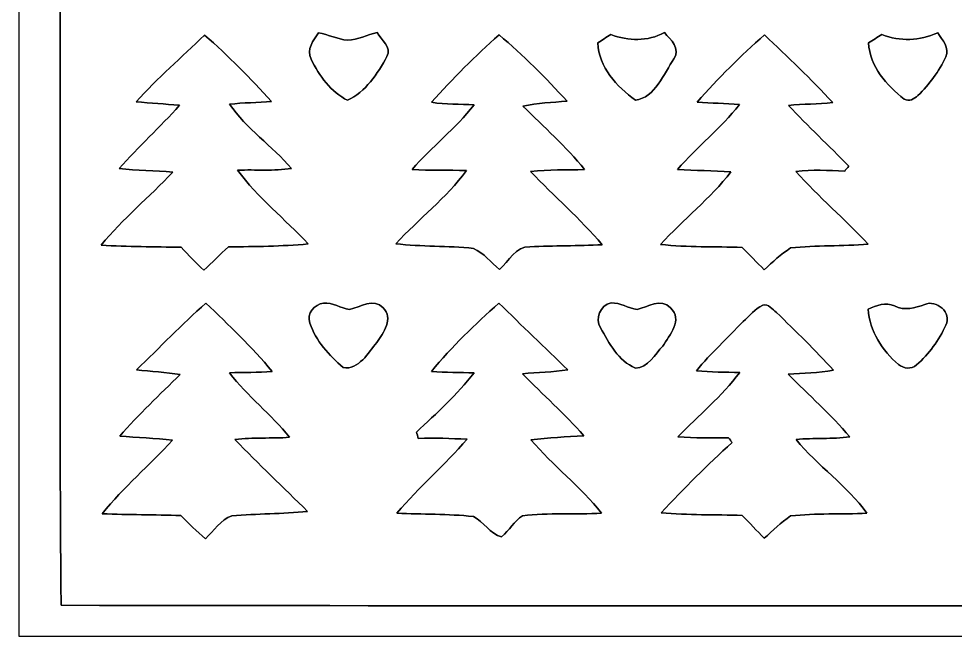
# Model space of a CAD drawing. Header units: centimetres. Extents: x -16.8 to 16.8, y -16.7 to 16.7.
# Drawn here: x -16.77 to -4.82, y -16.67 to -8.79 of the extents above; entities that cross this region are included whole.
import ezdxf

# ---------------------------------------------------------------- set-up
doc = ezdxf.new("R2010")
doc.units = ezdxf.units.CM
doc.header["$MEASUREMENT"] = 0
doc.layers.add('Layer 1', color=7, linetype='Continuous')

msp = doc.modelspace()

# ---------------------------------------------------------------- linework, layer by layer
at = {"layer": 'Layer 1', "color": 7}
for points, knots in [([(-16.77458, 16.66875), (-16.77458, 16.66875), (16.77458, 16.66875), (16.77458, 16.66875), (16.77458, 16.66875), (16.77458, 16.66875), (16.77458, -16.66875), (16.77458, -16.66875), (16.77458, -16.66875), (16.77458, -16.66875), (-16.77458, -16.66875), (-16.77458, -16.66875), (-16.77458, -16.66875), (-16.77458, -16.66875), (-16.77458, 16.66875), (-16.77458, 16.66875), (-16.77458, 16.66875), (-16.77458, 16.66875), (-16.77458, 16.66875), (-16.77458, 16.66875)], [0, 0, 0, 0, 0.16666667, 0.16666667, 0.16666667, 0.16666667, 0.33333333, 0.33333333, 0.33333333, 0.33333333, 0.5, 0.5, 0.5, 0.5, 0.66666667, 0.66666667, 0.66666667, 0.66666667, 1, 1, 1, 1]), ([(-16.24506, 15.71625), (-16.24577, 7.88458), (-16.24542, 0.05292), (-16.24542, -7.77875), (-16.24542, -7.77875), (-16.23801, -10.61014), (-16.26059, -13.44189), (-16.23413, -16.27293), (-16.23413, -16.27293), (-5.78379, -16.29198), (4.66619, -16.27329), (15.11653, -16.28211), (15.11653, -16.28211), (15.49224, -16.28281), (15.86865, -16.27858), (16.24436, -16.25494), (16.24436, -16.25494), (16.23942, -5.60176), (16.25953, 5.05213), (16.23448, 15.70531), (16.23448, 15.70531), (14.40356, 15.73071), (12.57265, 15.70919), (10.74208, 15.71625), (10.74208, 15.71625), (1.74625, 15.71625), (-7.24958, 15.7166), (-16.24506, 15.71625)], [0, 0, 0, 0, 0.125, 0.125, 0.125, 0.125, 0.25, 0.25, 0.25, 0.25, 0.375, 0.375, 0.375, 0.375, 0.5, 0.5, 0.5, 0.5, 0.625, 0.625, 0.625, 0.625, 0.75, 0.75, 0.75, 0.75, 1, 1, 1, 1]), ([(-12.94659, -8.96444), (-12.82241, -8.98913), (-12.70353, -9.0484), (-12.57582, -9.05933), (-12.57582, -9.05933), (-12.44529, -9.05581), (-12.32606, -8.98772), (-12.20082, -8.96232), (-12.20082, -8.96232), (-12.14614, -9.05369), (-12.01455, -9.15176), (-12.07417, -9.26783), (-12.07417, -9.26783), (-12.19376, -9.48443), (-12.35181, -9.72291), (-12.57688, -9.82627), (-12.57688, -9.82627), (-12.78537, -9.72502), (-12.94306, -9.51124), (-13.04219, -9.30028), (-13.04219, -9.30028), (-13.10711, -9.17751), (-13.01362, -9.0611), (-12.94659, -8.96444)], [0, 0, 0, 0, 0.14285714, 0.14285714, 0.14285714, 0.14285714, 0.28571429, 0.28571429, 0.28571429, 0.28571429, 0.42857143, 0.42857143, 0.42857143, 0.42857143, 0.57142857, 0.57142857, 0.57142857, 0.57142857, 0.71428571, 0.71428571, 0.71428571, 0.71428571, 1, 1, 1, 1]), ([(-9.21667, -8.98631), (-8.99195, -9.07309), (-8.7503, -9.07627), (-8.53264, -8.96267), (-8.53264, -8.96267), (-8.45291, -9.05263), (-8.32379, -9.16693), (-8.41128, -9.29605), (-8.41128, -9.29605), (-8.53793, -9.48337), (-8.65434, -9.79346), (-8.90341, -9.82451), (-8.90341, -9.82451), (-9.14471, -9.65341), (-9.36731, -9.404), (-9.38459, -9.09355), (-9.38459, -9.09355), (-9.3285, -9.05757), (-9.27276, -9.02194), (-9.21667, -8.98631)], [0, 0, 0, 0, 0.16666667, 0.16666667, 0.16666667, 0.16666667, 0.33333333, 0.33333333, 0.33333333, 0.33333333, 0.5, 0.5, 0.5, 0.5, 0.66666667, 0.66666667, 0.66666667, 0.66666667, 1, 1, 1, 1]), ([(-5.75945, -8.98631), (-5.52521, -9.08191), (-5.27544, -9.06392), (-5.04472, -8.96514), (-5.04472, -8.96514), (-4.98828, -9.05581), (-4.88809, -9.15846), (-4.94065, -9.27347), (-4.94065, -9.27347), (-5.02885, -9.45691), (-5.15232, -9.62448), (-5.29802, -9.7663), (-5.29802, -9.7663), (-5.34247, -9.8104), (-5.41091, -9.84603), (-5.47194, -9.81287), (-5.47194, -9.81287), (-5.6956, -9.63119), (-5.91503, -9.39871), (-5.92702, -9.09355), (-5.92702, -9.09355), (-5.87128, -9.05757), (-5.81554, -9.02194), (-5.75945, -8.98631)], [0, 0, 0, 0, 0.14285714, 0.14285714, 0.14285714, 0.14285714, 0.28571429, 0.28571429, 0.28571429, 0.28571429, 0.42857143, 0.42857143, 0.42857143, 0.42857143, 0.57142857, 0.57142857, 0.57142857, 0.57142857, 0.71428571, 0.71428571, 0.71428571, 0.71428571, 1, 1, 1, 1]), ([(-15.27493, -9.84673), (-15.00399, -9.54229), (-14.69461, -9.27664), (-14.40215, -8.99407), (-14.40215, -8.99407), (-14.09947, -9.2583), (-13.8176, -9.54581), (-13.54631, -9.84215), (-13.54631, -9.84215), (-13.72623, -9.85167), (-13.90615, -9.8612), (-14.08571, -9.87425), (-14.08571, -9.87425), (-13.86523, -10.18999), (-13.54349, -10.41012), (-13.29126, -10.69693), (-13.29126, -10.69693), (-13.5195, -10.7315), (-13.75128, -10.70892), (-13.98094, -10.7188), (-13.98094, -10.7188), (-13.72447, -11.07334), (-13.37451, -11.34145), (-13.07924, -11.66001), (-13.07924, -11.66001), (-13.41826, -11.69035), (-13.75833, -11.69494), (-14.09841, -11.69635), (-14.09841, -11.69635), (-14.20354, -11.79583), (-14.30655, -11.89849), (-14.41379, -11.99656), (-14.41379, -11.99656), (-14.51222, -11.90096), (-14.60712, -11.80183), (-14.70237, -11.7034), (-14.70237, -11.7034), (-15.04244, -11.69494), (-15.38288, -11.69811), (-15.7226, -11.67659), (-15.7226, -11.67659), (-15.44743, -11.33722), (-15.10594, -11.06241), (-14.80926, -10.74385), (-14.80926, -10.74385), (-15.03609, -10.72162), (-15.26434, -10.72339), (-15.49083, -10.69763), (-15.49083, -10.69763), (-15.2467, -10.41753), (-14.96871, -10.16952), (-14.72424, -9.89013), (-14.72424, -9.89013), (-14.90768, -9.87319), (-15.09148, -9.86155), (-15.27493, -9.84673)], [0, 0, 0, 0, 0.06666667, 0.06666667, 0.06666667, 0.06666667, 0.13333333, 0.13333333, 0.13333333, 0.13333333, 0.2, 0.2, 0.2, 0.2, 0.26666667, 0.26666667, 0.26666667, 0.26666667, 0.33333333, 0.33333333, 0.33333333, 0.33333333, 0.4, 0.4, 0.4, 0.4, 0.46666667, 0.46666667, 0.46666667, 0.46666667, 0.53333333, 0.53333333, 0.53333333, 0.53333333, 0.6, 0.6, 0.6, 0.6, 0.66666667, 0.66666667, 0.66666667, 0.66666667, 0.73333333, 0.73333333, 0.73333333, 0.73333333, 0.8, 0.8, 0.8, 0.8, 0.86666667, 0.86666667, 0.86666667, 0.86666667, 1, 1, 1, 1]), ([(-11.50585, -9.85238), (-11.23562, -9.54899), (-10.94952, -9.25936), (-10.64331, -8.99231), (-10.64331, -8.99231), (-10.33286, -9.25054), (-10.04923, -9.53982), (-9.77583, -9.8365), (-9.77583, -9.8365), (-9.96386, -9.85485), (-10.154, -9.85943), (-10.33921, -9.90036), (-10.33921, -9.90036), (-10.07286, -10.16529), (-9.78958, -10.41612), (-9.55287, -10.70963), (-9.55287, -10.70963), (-9.78182, -10.72233), (-10.01254, -10.70539), (-10.24043, -10.73609), (-10.24043, -10.73609), (-9.93987, -11.05112), (-9.60967, -11.33722), (-9.32744, -11.67024), (-9.32744, -11.67024), (-9.63507, -11.68471), (-9.94304, -11.68365), (-10.25066, -11.69564), (-10.25066, -11.69564), (-10.4327, -11.68823), (-10.51631, -11.88261), (-10.63766, -11.98598), (-10.63766, -11.98598), (-10.74702, -11.89637), (-10.83804, -11.77572), (-10.96892, -11.71787), (-10.96892, -11.71787), (-11.29947, -11.68153), (-11.63355, -11.69776), (-11.9634, -11.65719), (-11.9634, -11.65719), (-11.66671, -11.34251), (-11.31746, -11.07405), (-11.05994, -10.72444), (-11.05994, -10.72444), (-11.29171, -10.71351), (-11.52349, -10.72409), (-11.75491, -10.70998), (-11.75491, -10.70998), (-11.50479, -10.42176), (-11.19893, -10.1854), (-10.96116, -9.88554), (-10.96116, -9.88554), (-11.14284, -9.87213), (-11.32558, -9.87989), (-11.50585, -9.85238)], [0, 0, 0, 0, 0.06666667, 0.06666667, 0.06666667, 0.06666667, 0.13333333, 0.13333333, 0.13333333, 0.13333333, 0.2, 0.2, 0.2, 0.2, 0.26666667, 0.26666667, 0.26666667, 0.26666667, 0.33333333, 0.33333333, 0.33333333, 0.33333333, 0.4, 0.4, 0.4, 0.4, 0.46666667, 0.46666667, 0.46666667, 0.46666667, 0.53333333, 0.53333333, 0.53333333, 0.53333333, 0.6, 0.6, 0.6, 0.6, 0.66666667, 0.66666667, 0.66666667, 0.66666667, 0.73333333, 0.73333333, 0.73333333, 0.73333333, 0.8, 0.8, 0.8, 0.8, 0.86666667, 0.86666667, 0.86666667, 0.86666667, 1, 1, 1, 1]), ([(-8.11424, -9.84814), (-7.84648, -9.54511), (-7.56038, -9.2583), (-7.25629, -8.9916), (-7.25629, -8.9916), (-6.95748, -9.271), (-6.6615, -9.55428), (-6.38563, -9.85626), (-6.38563, -9.85626), (-6.57331, -9.87284), (-6.7624, -9.87566), (-6.95008, -9.89118), (-6.95008, -9.89118), (-6.70207, -10.15859), (-6.4322, -10.40447), (-6.18067, -10.66906), (-6.18067, -10.66906), (-6.19337, -10.68423), (-6.21912, -10.71421), (-6.23182, -10.72903), (-6.23182, -10.72903), (-6.43925, -10.72233), (-6.64774, -10.70716), (-6.85412, -10.73326), (-6.85412, -10.73326), (-6.56484, -11.06135), (-6.229, -11.34463), (-5.93161, -11.66495), (-5.93161, -11.66495), (-6.26145, -11.6907), (-6.59448, -11.67377), (-6.92291, -11.71152), (-6.92291, -11.71152), (-7.04603, -11.78983), (-7.15222, -11.89108), (-7.25946, -11.98915), (-7.25946, -11.98915), (-7.35542, -11.89637), (-7.44784, -11.79936), (-7.54063, -11.70411), (-7.54063, -11.70411), (-7.88776, -11.69282), (-8.23701, -11.70517), (-8.58238, -11.6653), (-8.58238, -11.6653), (-8.29063, -11.34992), (-7.94985, -11.07969), (-7.6835, -10.74103), (-7.6835, -10.74103), (-7.91104, -10.72303), (-8.13858, -10.72374), (-8.36577, -10.70928), (-8.36577, -10.70928), (-8.11742, -10.41929), (-7.81226, -10.18293), (-7.5759, -9.88201), (-7.5759, -9.88201), (-7.75582, -9.86896), (-7.93503, -9.86084), (-8.11424, -9.84814)], [0, 0, 0, 0, 0.0625, 0.0625, 0.0625, 0.0625, 0.125, 0.125, 0.125, 0.125, 0.1875, 0.1875, 0.1875, 0.1875, 0.25, 0.25, 0.25, 0.25, 0.3125, 0.3125, 0.3125, 0.3125, 0.375, 0.375, 0.375, 0.375, 0.4375, 0.4375, 0.4375, 0.4375, 0.5, 0.5, 0.5, 0.5, 0.5625, 0.5625, 0.5625, 0.5625, 0.625, 0.625, 0.625, 0.625, 0.6875, 0.6875, 0.6875, 0.6875, 0.75, 0.75, 0.75, 0.75, 0.8125, 0.8125, 0.8125, 0.8125, 0.875, 0.875, 0.875, 0.875, 1, 1, 1, 1]), ([(-15.27175, -13.26691), (-14.97577, -12.98328), (-14.69108, -12.68765), (-14.38557, -12.41425), (-14.38557, -12.41425), (-14.09488, -12.69612), (-13.79926, -12.97446), (-13.54067, -13.28702), (-13.54067, -13.28702), (-13.72094, -13.30537), (-13.90262, -13.29761), (-14.08359, -13.30537), (-14.08359, -13.30537), (-13.85676, -13.60558), (-13.55055, -13.83383), (-13.31877, -14.12875), (-13.31877, -14.12875), (-13.55055, -14.14604), (-13.78409, -14.12734), (-14.0148, -14.15803), (-14.0148, -14.15803), (-13.71388, -14.4713), (-13.39568, -14.76798), (-13.08806, -15.07561), (-13.08806, -15.07561), (-13.40908, -15.107), (-13.73258, -15.10312), (-14.05396, -15.13099), (-14.05396, -15.13099), (-14.19684, -15.1825), (-14.28362, -15.3222), (-14.39016, -15.42344), (-14.39016, -15.42344), (-14.50234, -15.33207), (-14.60253, -15.2273), (-14.70519, -15.12641), (-14.70519, -15.12641), (-15.03962, -15.11794), (-15.37406, -15.11688), (-15.70814, -15.10489), (-15.70814, -15.10489), (-15.43756, -14.76516), (-15.10418, -14.484), (-14.81032, -14.16579), (-14.81032, -14.16579), (-15.03539, -14.14321), (-15.26081, -14.1291), (-15.48589, -14.11358), (-15.48589, -14.11358), (-15.24176, -13.83771), (-14.97648, -13.5823), (-14.71224, -13.32653), (-14.71224, -13.32653), (-14.89816, -13.30113), (-15.08513, -13.28561), (-15.27175, -13.26691)], [0, 0, 0, 0, 0.06666667, 0.06666667, 0.06666667, 0.06666667, 0.13333333, 0.13333333, 0.13333333, 0.13333333, 0.2, 0.2, 0.2, 0.2, 0.26666667, 0.26666667, 0.26666667, 0.26666667, 0.33333333, 0.33333333, 0.33333333, 0.33333333, 0.4, 0.4, 0.4, 0.4, 0.46666667, 0.46666667, 0.46666667, 0.46666667, 0.53333333, 0.53333333, 0.53333333, 0.53333333, 0.6, 0.6, 0.6, 0.6, 0.66666667, 0.66666667, 0.66666667, 0.66666667, 0.73333333, 0.73333333, 0.73333333, 0.73333333, 0.8, 0.8, 0.8, 0.8, 0.86666667, 0.86666667, 0.86666667, 0.86666667, 1, 1, 1, 1]), ([(-12.88309, -12.41531), (-12.76632, -12.40614), (-12.66543, -12.48551), (-12.55148, -12.49504), (-12.55148, -12.49504), (-12.41284, -12.46964), (-12.24456, -12.34087), (-12.12462, -12.47775), (-12.12462, -12.47775), (-11.98668, -12.60722), (-12.12144, -12.79631), (-12.20258, -12.91661), (-12.20258, -12.91661), (-12.31336, -13.04713), (-12.43259, -13.27009), (-12.63509, -13.2394), (-12.63509, -13.2394), (-12.81007, -13.08171), (-12.98504, -12.89826), (-13.05878, -12.67001), (-13.05878, -12.67001), (-13.10534, -12.54795), (-12.99951, -12.43295), (-12.88309, -12.41531)], [0, 0, 0, 0, 0.14285714, 0.14285714, 0.14285714, 0.14285714, 0.28571429, 0.28571429, 0.28571429, 0.28571429, 0.42857143, 0.42857143, 0.42857143, 0.42857143, 0.57142857, 0.57142857, 0.57142857, 0.57142857, 0.71428571, 0.71428571, 0.71428571, 0.71428571, 1, 1, 1, 1]), ([(-11.50655, -13.28702), (-11.24585, -12.97199), (-10.95128, -12.68659), (-10.64648, -12.41496), (-10.64648, -12.41496), (-10.35614, -12.70212), (-10.05734, -12.98116), (-9.7663, -13.26797), (-9.7663, -13.26797), (-9.95715, -13.2969), (-10.15118, -13.29761), (-10.34274, -13.31807), (-10.34274, -13.31807), (-10.08486, -13.58406), (-9.80722, -13.83101), (-9.56028, -14.10794), (-9.56028, -14.10794), (-9.78641, -14.12346), (-10.01324, -14.13298), (-10.23832, -14.15979), (-10.23832, -14.15979), (-9.95645, -14.4907), (-9.60579, -14.75669), (-9.3345, -15.09783), (-9.3345, -15.09783), (-9.67034, -15.119), (-10.01148, -15.08689), (-10.34486, -15.13064), (-10.34486, -15.13064), (-10.45175, -15.19978), (-10.51243, -15.31937), (-10.6112, -15.3984), (-10.6112, -15.3984), (-10.7629, -15.36629), (-10.83628, -15.20402), (-10.97174, -15.14052), (-10.97174, -15.14052), (-11.29559, -15.10418), (-11.62191, -15.11406), (-11.94682, -15.09642), (-11.94682, -15.09642), (-11.66636, -14.76516), (-11.33651, -14.48082), (-11.05253, -14.15309), (-11.05253, -14.15309), (-11.25996, -14.14357), (-11.46704, -14.13439), (-11.67448, -14.14427), (-11.67448, -14.14427), (-11.68047, -14.12346), (-11.69317, -14.08183), (-11.69952, -14.06137), (-11.69952, -14.06137), (-11.43917, -13.82395), (-11.18023, -13.58265), (-10.96116, -13.30643), (-10.96116, -13.30643), (-11.14284, -13.29796), (-11.32523, -13.30537), (-11.50655, -13.28702)], [0, 0, 0, 0, 0.0625, 0.0625, 0.0625, 0.0625, 0.125, 0.125, 0.125, 0.125, 0.1875, 0.1875, 0.1875, 0.1875, 0.25, 0.25, 0.25, 0.25, 0.3125, 0.3125, 0.3125, 0.3125, 0.375, 0.375, 0.375, 0.375, 0.4375, 0.4375, 0.4375, 0.4375, 0.5, 0.5, 0.5, 0.5, 0.5625, 0.5625, 0.5625, 0.5625, 0.625, 0.625, 0.625, 0.625, 0.6875, 0.6875, 0.6875, 0.6875, 0.75, 0.75, 0.75, 0.75, 0.8125, 0.8125, 0.8125, 0.8125, 0.875, 0.875, 0.875, 0.875, 1, 1, 1, 1]), ([(-9.21491, -12.41354), (-9.09779, -12.40684), (-8.99689, -12.48516), (-8.88259, -12.49539), (-8.88259, -12.49539), (-8.74395, -12.46964), (-8.57603, -12.34087), (-8.45608, -12.47775), (-8.45608, -12.47775), (-8.29345, -12.62486), (-8.46737, -12.82806), (-8.55451, -12.96423), (-8.55451, -12.96423), (-8.65329, -13.06583), (-8.74042, -13.24786), (-8.90376, -13.24504), (-8.90376, -13.24504), (-9.12107, -13.15614), (-9.23996, -12.92366), (-9.34967, -12.7314), (-9.34967, -12.7314), (-9.42552, -12.61286), (-9.35249, -12.44141), (-9.21491, -12.41354)], [0, 0, 0, 0, 0.14285714, 0.14285714, 0.14285714, 0.14285714, 0.28571429, 0.28571429, 0.28571429, 0.28571429, 0.42857143, 0.42857143, 0.42857143, 0.42857143, 0.57142857, 0.57142857, 0.57142857, 0.57142857, 0.71428571, 0.71428571, 0.71428571, 0.71428571, 1, 1, 1, 1]), ([(-7.52722, -12.65167), (-7.44784, -12.579), (-7.37941, -12.48727), (-7.27816, -12.44388), (-7.27816, -12.44388), (-7.20443, -12.42131), (-7.15363, -12.49433), (-7.10283, -12.53455), (-7.10283, -12.53455), (-6.85765, -12.77761), (-6.60541, -13.01468), (-6.37611, -13.27326), (-6.37611, -13.27326), (-6.56696, -13.30854), (-6.76204, -13.30466), (-6.95431, -13.32265), (-6.95431, -13.32265), (-6.69078, -13.58829), (-6.40962, -13.83771), (-6.16585, -14.12311), (-6.16585, -14.12311), (-6.39374, -14.15521), (-6.62481, -14.13263), (-6.85341, -14.15768), (-6.85341, -14.15768), (-6.57684, -14.49493), (-6.20607, -14.74399), (-5.94783, -15.09783), (-5.94783, -15.09783), (-6.27239, -15.11476), (-6.60012, -15.0943), (-6.92256, -15.1324), (-6.92256, -15.1324), (-7.04568, -15.21425), (-7.1501, -15.31973), (-7.25946, -15.41815), (-7.25946, -15.41815), (-7.35401, -15.32043), (-7.44679, -15.22271), (-7.53992, -15.12499), (-7.53992, -15.12499), (-7.88494, -15.11547), (-8.23136, -15.12429), (-8.57532, -15.09113), (-8.57532, -15.09113), (-8.28499, -14.78104), (-7.98336, -14.48082), (-7.66904, -14.19507), (-7.66904, -14.19507), (-7.68033, -14.18061), (-7.7022, -14.15133), (-7.71349, -14.13686), (-7.71349, -14.13686), (-7.92903, -14.12981), (-8.14564, -14.14286), (-8.36048, -14.12064), (-8.36048, -14.12064), (-8.09413, -13.85182), (-7.80344, -13.60346), (-7.57132, -13.3029), (-7.57132, -13.3029), (-7.75582, -13.29337), (-7.94103, -13.30078), (-8.12483, -13.2782), (-8.12483, -13.2782), (-7.94032, -13.05595), (-7.72795, -12.85875), (-7.52722, -12.65167)], [0, 0, 0, 0, 0.05555556, 0.05555556, 0.05555556, 0.05555556, 0.11111111, 0.11111111, 0.11111111, 0.11111111, 0.16666667, 0.16666667, 0.16666667, 0.16666667, 0.22222222, 0.22222222, 0.22222222, 0.22222222, 0.27777778, 0.27777778, 0.27777778, 0.27777778, 0.33333333, 0.33333333, 0.33333333, 0.33333333, 0.38888889, 0.38888889, 0.38888889, 0.38888889, 0.44444444, 0.44444444, 0.44444444, 0.44444444, 0.5, 0.5, 0.5, 0.5, 0.55555556, 0.55555556, 0.55555556, 0.55555556, 0.61111111, 0.61111111, 0.61111111, 0.61111111, 0.66666667, 0.66666667, 0.66666667, 0.66666667, 0.72222222, 0.72222222, 0.72222222, 0.72222222, 0.77777778, 0.77777778, 0.77777778, 0.77777778, 0.83333333, 0.83333333, 0.83333333, 0.83333333, 0.88888889, 0.88888889, 0.88888889, 0.88888889, 1, 1, 1, 1]), ([(-5.93443, -12.49362), (-5.82789, -12.44917), (-5.71147, -12.39626), (-5.59647, -12.45164), (-5.59647, -12.45164), (-5.4677, -12.51797), (-5.33647, -12.47634), (-5.21088, -12.4333), (-5.21088, -12.4333), (-5.0613, -12.3638), (-4.86057, -12.54054), (-4.93995, -12.69612), (-4.93995, -12.69612), (-5.03026, -12.88627), (-5.15373, -13.06901), (-5.31707, -13.20412), (-5.31707, -13.20412), (-5.38092, -13.2655), (-5.4797, -13.25174), (-5.54426, -13.19989), (-5.54426, -13.19989), (-5.75592, -13.02068), (-5.91044, -12.77444), (-5.93443, -12.49362)], [0, 0, 0, 0, 0.14285714, 0.14285714, 0.14285714, 0.14285714, 0.28571429, 0.28571429, 0.28571429, 0.28571429, 0.42857143, 0.42857143, 0.42857143, 0.42857143, 0.57142857, 0.57142857, 0.57142857, 0.57142857, 0.71428571, 0.71428571, 0.71428571, 0.71428571, 1, 1, 1, 1])]:
    msp.add_open_spline(points, degree=3, knots=knots, dxfattribs=at)
at = {"layer": 'Layer 1', "color": 252}
for points, knots in [([(-16.24506, 15.71625), (-7.24958, 15.7166), (1.74625, 15.71625), (10.74208, 15.71625), (10.74208, 15.71625), (12.57265, 15.70919), (14.40356, 15.73071), (16.23448, 15.70531), (16.23448, 15.70531), (16.25953, 5.05213), (16.23942, -5.60176), (16.24436, -16.25494), (16.24436, -16.25494), (15.86865, -16.27858), (15.49224, -16.28281), (15.11653, -16.28211), (15.11653, -16.28211), (4.66619, -16.27329), (-5.78379, -16.29198), (-16.23413, -16.27293), (-16.23413, -16.27293), (-16.26059, -13.44189), (-16.23801, -10.61014), (-16.24542, -7.77875), (-16.24542, -7.77875), (-16.24542, 0.05292), (-16.24577, 7.88458), (-16.24506, 15.71625), (-16.24506, 15.71625), (-16.24506, 15.71625), (-16.24506, 15.71625), (-16.24506, 15.71625)], [0, 0, 0, 0, 0.11111111, 0.11111111, 0.11111111, 0.11111111, 0.22222222, 0.22222222, 0.22222222, 0.22222222, 0.33333333, 0.33333333, 0.33333333, 0.33333333, 0.44444444, 0.44444444, 0.44444444, 0.44444444, 0.55555556, 0.55555556, 0.55555556, 0.55555556, 0.66666667, 0.66666667, 0.66666667, 0.66666667, 0.77777778, 0.77777778, 0.77777778, 0.77777778, 1, 1, 1, 1]), ([(-12.94659, -8.96444), (-13.01362, -9.0611), (-13.10711, -9.17751), (-13.04219, -9.30028), (-13.04219, -9.30028), (-12.94306, -9.51124), (-12.78537, -9.72502), (-12.57688, -9.82627), (-12.57688, -9.82627), (-12.35181, -9.72291), (-12.19376, -9.48443), (-12.07417, -9.26783), (-12.07417, -9.26783), (-12.01455, -9.15176), (-12.14614, -9.05369), (-12.20082, -8.96232), (-12.20082, -8.96232), (-12.32606, -8.98772), (-12.44529, -9.05581), (-12.57582, -9.05933), (-12.57582, -9.05933), (-12.70353, -9.0484), (-12.82241, -8.98913), (-12.94659, -8.96444), (-12.94659, -8.96444), (-12.94659, -8.96444), (-12.94659, -8.96444), (-12.94659, -8.96444)], [0, 0, 0, 0, 0.125, 0.125, 0.125, 0.125, 0.25, 0.25, 0.25, 0.25, 0.375, 0.375, 0.375, 0.375, 0.5, 0.5, 0.5, 0.5, 0.625, 0.625, 0.625, 0.625, 0.75, 0.75, 0.75, 0.75, 1, 1, 1, 1]), ([(-9.21667, -8.98631), (-9.27276, -9.02194), (-9.3285, -9.05757), (-9.38459, -9.09355), (-9.38459, -9.09355), (-9.36731, -9.404), (-9.14471, -9.65341), (-8.90341, -9.82451), (-8.90341, -9.82451), (-8.65434, -9.79346), (-8.53793, -9.48337), (-8.41128, -9.29605), (-8.41128, -9.29605), (-8.32379, -9.16693), (-8.45291, -9.05263), (-8.53264, -8.96267), (-8.53264, -8.96267), (-8.7503, -9.07627), (-8.99195, -9.07309), (-9.21667, -8.98631), (-9.21667, -8.98631), (-9.21667, -8.98631), (-9.21667, -8.98631), (-9.21667, -8.98631)], [0, 0, 0, 0, 0.14285714, 0.14285714, 0.14285714, 0.14285714, 0.28571429, 0.28571429, 0.28571429, 0.28571429, 0.42857143, 0.42857143, 0.42857143, 0.42857143, 0.57142857, 0.57142857, 0.57142857, 0.57142857, 0.71428571, 0.71428571, 0.71428571, 0.71428571, 1, 1, 1, 1]), ([(-5.75945, -8.98631), (-5.81554, -9.02194), (-5.87128, -9.05757), (-5.92702, -9.09355), (-5.92702, -9.09355), (-5.91503, -9.39871), (-5.6956, -9.63119), (-5.47194, -9.81287), (-5.47194, -9.81287), (-5.41091, -9.84603), (-5.34247, -9.8104), (-5.29802, -9.7663), (-5.29802, -9.7663), (-5.15232, -9.62448), (-5.02885, -9.45691), (-4.94065, -9.27347), (-4.94065, -9.27347), (-4.88809, -9.15846), (-4.98828, -9.05581), (-5.04472, -8.96514), (-5.04472, -8.96514), (-5.27544, -9.06392), (-5.52521, -9.08191), (-5.75945, -8.98631), (-5.75945, -8.98631), (-5.75945, -8.98631), (-5.75945, -8.98631), (-5.75945, -8.98631)], [0, 0, 0, 0, 0.125, 0.125, 0.125, 0.125, 0.25, 0.25, 0.25, 0.25, 0.375, 0.375, 0.375, 0.375, 0.5, 0.5, 0.5, 0.5, 0.625, 0.625, 0.625, 0.625, 0.75, 0.75, 0.75, 0.75, 1, 1, 1, 1]), ([(-15.27493, -9.84673), (-15.09148, -9.86155), (-14.90768, -9.87319), (-14.72424, -9.89013), (-14.72424, -9.89013), (-14.96871, -10.16952), (-15.2467, -10.41753), (-15.49083, -10.69763), (-15.49083, -10.69763), (-15.26434, -10.72339), (-15.03609, -10.72162), (-14.80926, -10.74385), (-14.80926, -10.74385), (-15.10594, -11.06241), (-15.44743, -11.33722), (-15.7226, -11.67659), (-15.7226, -11.67659), (-15.38288, -11.69811), (-15.04244, -11.69494), (-14.70237, -11.7034), (-14.70237, -11.7034), (-14.60712, -11.80183), (-14.51222, -11.90096), (-14.41379, -11.99656), (-14.41379, -11.99656), (-14.30655, -11.89849), (-14.20354, -11.79583), (-14.09841, -11.69635), (-14.09841, -11.69635), (-13.75833, -11.69494), (-13.41826, -11.69035), (-13.07924, -11.66001), (-13.07924, -11.66001), (-13.37451, -11.34145), (-13.72447, -11.07334), (-13.98094, -10.7188), (-13.98094, -10.7188), (-13.75128, -10.70892), (-13.5195, -10.7315), (-13.29126, -10.69693), (-13.29126, -10.69693), (-13.54349, -10.41012), (-13.86523, -10.18999), (-14.08571, -9.87425), (-14.08571, -9.87425), (-13.90615, -9.8612), (-13.72623, -9.85167), (-13.54631, -9.84215), (-13.54631, -9.84215), (-13.8176, -9.54581), (-14.09947, -9.2583), (-14.40215, -8.99407), (-14.40215, -8.99407), (-14.69461, -9.27664), (-15.00399, -9.54229), (-15.27493, -9.84673), (-15.27493, -9.84673), (-15.27493, -9.84673), (-15.27493, -9.84673), (-15.27493, -9.84673)], [0, 0, 0, 0, 0.0625, 0.0625, 0.0625, 0.0625, 0.125, 0.125, 0.125, 0.125, 0.1875, 0.1875, 0.1875, 0.1875, 0.25, 0.25, 0.25, 0.25, 0.3125, 0.3125, 0.3125, 0.3125, 0.375, 0.375, 0.375, 0.375, 0.4375, 0.4375, 0.4375, 0.4375, 0.5, 0.5, 0.5, 0.5, 0.5625, 0.5625, 0.5625, 0.5625, 0.625, 0.625, 0.625, 0.625, 0.6875, 0.6875, 0.6875, 0.6875, 0.75, 0.75, 0.75, 0.75, 0.8125, 0.8125, 0.8125, 0.8125, 0.875, 0.875, 0.875, 0.875, 1, 1, 1, 1]), ([(-11.50585, -9.85238), (-11.32558, -9.87989), (-11.14284, -9.87213), (-10.96116, -9.88554), (-10.96116, -9.88554), (-11.19893, -10.1854), (-11.50479, -10.42176), (-11.75491, -10.70998), (-11.75491, -10.70998), (-11.52349, -10.72409), (-11.29171, -10.71351), (-11.05994, -10.72444), (-11.05994, -10.72444), (-11.31746, -11.07405), (-11.66671, -11.34251), (-11.9634, -11.65719), (-11.9634, -11.65719), (-11.63355, -11.69776), (-11.29947, -11.68153), (-10.96892, -11.71787), (-10.96892, -11.71787), (-10.83804, -11.77572), (-10.74702, -11.89637), (-10.63766, -11.98598), (-10.63766, -11.98598), (-10.51631, -11.88261), (-10.4327, -11.68823), (-10.25066, -11.69564), (-10.25066, -11.69564), (-9.94304, -11.68365), (-9.63507, -11.68471), (-9.32744, -11.67024), (-9.32744, -11.67024), (-9.60967, -11.33722), (-9.93987, -11.05112), (-10.24043, -10.73609), (-10.24043, -10.73609), (-10.01254, -10.70539), (-9.78182, -10.72233), (-9.55287, -10.70963), (-9.55287, -10.70963), (-9.78958, -10.41612), (-10.07286, -10.16529), (-10.33921, -9.90036), (-10.33921, -9.90036), (-10.154, -9.85943), (-9.96386, -9.85485), (-9.77583, -9.8365), (-9.77583, -9.8365), (-10.04923, -9.53982), (-10.33286, -9.25054), (-10.64331, -8.99231), (-10.64331, -8.99231), (-10.94952, -9.25936), (-11.23562, -9.54899), (-11.50585, -9.85238), (-11.50585, -9.85238), (-11.50585, -9.85238), (-11.50585, -9.85238), (-11.50585, -9.85238)], [0, 0, 0, 0, 0.0625, 0.0625, 0.0625, 0.0625, 0.125, 0.125, 0.125, 0.125, 0.1875, 0.1875, 0.1875, 0.1875, 0.25, 0.25, 0.25, 0.25, 0.3125, 0.3125, 0.3125, 0.3125, 0.375, 0.375, 0.375, 0.375, 0.4375, 0.4375, 0.4375, 0.4375, 0.5, 0.5, 0.5, 0.5, 0.5625, 0.5625, 0.5625, 0.5625, 0.625, 0.625, 0.625, 0.625, 0.6875, 0.6875, 0.6875, 0.6875, 0.75, 0.75, 0.75, 0.75, 0.8125, 0.8125, 0.8125, 0.8125, 0.875, 0.875, 0.875, 0.875, 1, 1, 1, 1]), ([(-8.11424, -9.84814), (-7.93503, -9.86084), (-7.75582, -9.86896), (-7.5759, -9.88201), (-7.5759, -9.88201), (-7.81226, -10.18293), (-8.11742, -10.41929), (-8.36577, -10.70928), (-8.36577, -10.70928), (-8.13858, -10.72374), (-7.91104, -10.72303), (-7.6835, -10.74103), (-7.6835, -10.74103), (-7.94985, -11.07969), (-8.29063, -11.34992), (-8.58238, -11.6653), (-8.58238, -11.6653), (-8.23701, -11.70517), (-7.88776, -11.69282), (-7.54063, -11.70411), (-7.54063, -11.70411), (-7.44784, -11.79936), (-7.35542, -11.89637), (-7.25946, -11.98915), (-7.25946, -11.98915), (-7.15222, -11.89108), (-7.04603, -11.78983), (-6.92291, -11.71152), (-6.92291, -11.71152), (-6.59448, -11.67377), (-6.26145, -11.6907), (-5.93161, -11.66495), (-5.93161, -11.66495), (-6.229, -11.34463), (-6.56484, -11.06135), (-6.85412, -10.73326), (-6.85412, -10.73326), (-6.64774, -10.70716), (-6.43925, -10.72233), (-6.23182, -10.72903), (-6.23182, -10.72903), (-6.21912, -10.71421), (-6.19337, -10.68423), (-6.18067, -10.66906), (-6.18067, -10.66906), (-6.4322, -10.40447), (-6.70207, -10.15859), (-6.95008, -9.89118), (-6.95008, -9.89118), (-6.7624, -9.87566), (-6.57331, -9.87284), (-6.38563, -9.85626), (-6.38563, -9.85626), (-6.6615, -9.55428), (-6.95748, -9.271), (-7.25629, -8.9916), (-7.25629, -8.9916), (-7.56038, -9.2583), (-7.84648, -9.54511), (-8.11424, -9.84814), (-8.11424, -9.84814), (-8.11424, -9.84814), (-8.11424, -9.84814), (-8.11424, -9.84814)], [0, 0, 0, 0, 0.05882353, 0.05882353, 0.05882353, 0.05882353, 0.11764706, 0.11764706, 0.11764706, 0.11764706, 0.17647059, 0.17647059, 0.17647059, 0.17647059, 0.23529412, 0.23529412, 0.23529412, 0.23529412, 0.29411765, 0.29411765, 0.29411765, 0.29411765, 0.35294118, 0.35294118, 0.35294118, 0.35294118, 0.41176471, 0.41176471, 0.41176471, 0.41176471, 0.47058824, 0.47058824, 0.47058824, 0.47058824, 0.52941176, 0.52941176, 0.52941176, 0.52941176, 0.58823529, 0.58823529, 0.58823529, 0.58823529, 0.64705882, 0.64705882, 0.64705882, 0.64705882, 0.70588235, 0.70588235, 0.70588235, 0.70588235, 0.76470588, 0.76470588, 0.76470588, 0.76470588, 0.82352941, 0.82352941, 0.82352941, 0.82352941, 0.88235294, 0.88235294, 0.88235294, 0.88235294, 1, 1, 1, 1]), ([(-15.27175, -13.26691), (-15.08513, -13.28561), (-14.89816, -13.30113), (-14.71224, -13.32653), (-14.71224, -13.32653), (-14.97648, -13.5823), (-15.24176, -13.83771), (-15.48589, -14.11358), (-15.48589, -14.11358), (-15.26081, -14.1291), (-15.03539, -14.14321), (-14.81032, -14.16579), (-14.81032, -14.16579), (-15.10418, -14.484), (-15.43756, -14.76516), (-15.70814, -15.10489), (-15.70814, -15.10489), (-15.37406, -15.11688), (-15.03962, -15.11794), (-14.70519, -15.12641), (-14.70519, -15.12641), (-14.60253, -15.2273), (-14.50234, -15.33207), (-14.39016, -15.42344), (-14.39016, -15.42344), (-14.28362, -15.3222), (-14.19684, -15.1825), (-14.05396, -15.13099), (-14.05396, -15.13099), (-13.73258, -15.10312), (-13.40908, -15.107), (-13.08806, -15.07561), (-13.08806, -15.07561), (-13.39568, -14.76798), (-13.71388, -14.4713), (-14.0148, -14.15803), (-14.0148, -14.15803), (-13.78409, -14.12734), (-13.55055, -14.14604), (-13.31877, -14.12875), (-13.31877, -14.12875), (-13.55055, -13.83383), (-13.85676, -13.60558), (-14.08359, -13.30537), (-14.08359, -13.30537), (-13.90262, -13.29761), (-13.72094, -13.30537), (-13.54067, -13.28702), (-13.54067, -13.28702), (-13.79926, -12.97446), (-14.09488, -12.69612), (-14.38557, -12.41425), (-14.38557, -12.41425), (-14.69108, -12.68765), (-14.97577, -12.98328), (-15.27175, -13.26691), (-15.27175, -13.26691), (-15.27175, -13.26691), (-15.27175, -13.26691), (-15.27175, -13.26691)], [0, 0, 0, 0, 0.0625, 0.0625, 0.0625, 0.0625, 0.125, 0.125, 0.125, 0.125, 0.1875, 0.1875, 0.1875, 0.1875, 0.25, 0.25, 0.25, 0.25, 0.3125, 0.3125, 0.3125, 0.3125, 0.375, 0.375, 0.375, 0.375, 0.4375, 0.4375, 0.4375, 0.4375, 0.5, 0.5, 0.5, 0.5, 0.5625, 0.5625, 0.5625, 0.5625, 0.625, 0.625, 0.625, 0.625, 0.6875, 0.6875, 0.6875, 0.6875, 0.75, 0.75, 0.75, 0.75, 0.8125, 0.8125, 0.8125, 0.8125, 0.875, 0.875, 0.875, 0.875, 1, 1, 1, 1]), ([(-12.88309, -12.41531), (-12.99951, -12.43295), (-13.10534, -12.54795), (-13.05878, -12.67001), (-13.05878, -12.67001), (-12.98504, -12.89826), (-12.81007, -13.08171), (-12.63509, -13.2394), (-12.63509, -13.2394), (-12.43259, -13.27009), (-12.31336, -13.04713), (-12.20258, -12.91661), (-12.20258, -12.91661), (-12.12144, -12.79631), (-11.98668, -12.60722), (-12.12462, -12.47775), (-12.12462, -12.47775), (-12.24456, -12.34087), (-12.41284, -12.46964), (-12.55148, -12.49504), (-12.55148, -12.49504), (-12.66543, -12.48551), (-12.76632, -12.40614), (-12.88309, -12.41531), (-12.88309, -12.41531), (-12.88309, -12.41531), (-12.88309, -12.41531), (-12.88309, -12.41531)], [0, 0, 0, 0, 0.125, 0.125, 0.125, 0.125, 0.25, 0.25, 0.25, 0.25, 0.375, 0.375, 0.375, 0.375, 0.5, 0.5, 0.5, 0.5, 0.625, 0.625, 0.625, 0.625, 0.75, 0.75, 0.75, 0.75, 1, 1, 1, 1]), ([(-11.50655, -13.28702), (-11.32523, -13.30537), (-11.14284, -13.29796), (-10.96116, -13.30643), (-10.96116, -13.30643), (-11.18023, -13.58265), (-11.43917, -13.82395), (-11.69952, -14.06137), (-11.69952, -14.06137), (-11.69317, -14.08183), (-11.68047, -14.12346), (-11.67448, -14.14427), (-11.67448, -14.14427), (-11.46704, -14.13439), (-11.25996, -14.14357), (-11.05253, -14.15309), (-11.05253, -14.15309), (-11.33651, -14.48082), (-11.66636, -14.76516), (-11.94682, -15.09642), (-11.94682, -15.09642), (-11.62191, -15.11406), (-11.29559, -15.10418), (-10.97174, -15.14052), (-10.97174, -15.14052), (-10.83628, -15.20402), (-10.7629, -15.36629), (-10.6112, -15.3984), (-10.6112, -15.3984), (-10.51243, -15.31937), (-10.45175, -15.19978), (-10.34486, -15.13064), (-10.34486, -15.13064), (-10.01148, -15.08689), (-9.67034, -15.119), (-9.3345, -15.09783), (-9.3345, -15.09783), (-9.60579, -14.75669), (-9.95645, -14.4907), (-10.23832, -14.15979), (-10.23832, -14.15979), (-10.01324, -14.13298), (-9.78641, -14.12346), (-9.56028, -14.10794), (-9.56028, -14.10794), (-9.80722, -13.83101), (-10.08486, -13.58406), (-10.34274, -13.31807), (-10.34274, -13.31807), (-10.15118, -13.29761), (-9.95715, -13.2969), (-9.7663, -13.26797), (-9.7663, -13.26797), (-10.05734, -12.98116), (-10.35614, -12.70212), (-10.64648, -12.41496), (-10.64648, -12.41496), (-10.95128, -12.68659), (-11.24585, -12.97199), (-11.50655, -13.28702), (-11.50655, -13.28702), (-11.50655, -13.28702), (-11.50655, -13.28702), (-11.50655, -13.28702)], [0, 0, 0, 0, 0.05882353, 0.05882353, 0.05882353, 0.05882353, 0.11764706, 0.11764706, 0.11764706, 0.11764706, 0.17647059, 0.17647059, 0.17647059, 0.17647059, 0.23529412, 0.23529412, 0.23529412, 0.23529412, 0.29411765, 0.29411765, 0.29411765, 0.29411765, 0.35294118, 0.35294118, 0.35294118, 0.35294118, 0.41176471, 0.41176471, 0.41176471, 0.41176471, 0.47058824, 0.47058824, 0.47058824, 0.47058824, 0.52941176, 0.52941176, 0.52941176, 0.52941176, 0.58823529, 0.58823529, 0.58823529, 0.58823529, 0.64705882, 0.64705882, 0.64705882, 0.64705882, 0.70588235, 0.70588235, 0.70588235, 0.70588235, 0.76470588, 0.76470588, 0.76470588, 0.76470588, 0.82352941, 0.82352941, 0.82352941, 0.82352941, 0.88235294, 0.88235294, 0.88235294, 0.88235294, 1, 1, 1, 1]), ([(-9.21491, -12.41354), (-9.35249, -12.44141), (-9.42552, -12.61286), (-9.34967, -12.7314), (-9.34967, -12.7314), (-9.23996, -12.92366), (-9.12107, -13.15614), (-8.90376, -13.24504), (-8.90376, -13.24504), (-8.74042, -13.24786), (-8.65329, -13.06583), (-8.55451, -12.96423), (-8.55451, -12.96423), (-8.46737, -12.82806), (-8.29345, -12.62486), (-8.45608, -12.47775), (-8.45608, -12.47775), (-8.57603, -12.34087), (-8.74395, -12.46964), (-8.88259, -12.49539), (-8.88259, -12.49539), (-8.99689, -12.48516), (-9.09779, -12.40684), (-9.21491, -12.41354), (-9.21491, -12.41354), (-9.21491, -12.41354), (-9.21491, -12.41354), (-9.21491, -12.41354)], [0, 0, 0, 0, 0.125, 0.125, 0.125, 0.125, 0.25, 0.25, 0.25, 0.25, 0.375, 0.375, 0.375, 0.375, 0.5, 0.5, 0.5, 0.5, 0.625, 0.625, 0.625, 0.625, 0.75, 0.75, 0.75, 0.75, 1, 1, 1, 1]), ([(-7.52722, -12.65167), (-7.72795, -12.85875), (-7.94032, -13.05595), (-8.12483, -13.2782), (-8.12483, -13.2782), (-7.94103, -13.30078), (-7.75582, -13.29337), (-7.57132, -13.3029), (-7.57132, -13.3029), (-7.80344, -13.60346), (-8.09413, -13.85182), (-8.36048, -14.12064), (-8.36048, -14.12064), (-8.14564, -14.14286), (-7.92903, -14.12981), (-7.71349, -14.13686), (-7.71349, -14.13686), (-7.7022, -14.15133), (-7.68033, -14.18061), (-7.66904, -14.19507), (-7.66904, -14.19507), (-7.98336, -14.48082), (-8.28499, -14.78104), (-8.57532, -15.09113), (-8.57532, -15.09113), (-8.23136, -15.12429), (-7.88494, -15.11547), (-7.53992, -15.12499), (-7.53992, -15.12499), (-7.44679, -15.22271), (-7.35401, -15.32043), (-7.25946, -15.41815), (-7.25946, -15.41815), (-7.1501, -15.31973), (-7.04568, -15.21425), (-6.92256, -15.1324), (-6.92256, -15.1324), (-6.60012, -15.0943), (-6.27239, -15.11476), (-5.94783, -15.09783), (-5.94783, -15.09783), (-6.20607, -14.74399), (-6.57684, -14.49493), (-6.85341, -14.15768), (-6.85341, -14.15768), (-6.62481, -14.13263), (-6.39374, -14.15521), (-6.16585, -14.12311), (-6.16585, -14.12311), (-6.40962, -13.83771), (-6.69078, -13.58829), (-6.95431, -13.32265), (-6.95431, -13.32265), (-6.76204, -13.30466), (-6.56696, -13.30854), (-6.37611, -13.27326), (-6.37611, -13.27326), (-6.60541, -13.01468), (-6.85765, -12.77761), (-7.10283, -12.53455), (-7.10283, -12.53455), (-7.15363, -12.49433), (-7.20443, -12.42131), (-7.27816, -12.44388), (-7.27816, -12.44388), (-7.37941, -12.48727), (-7.44784, -12.579), (-7.52722, -12.65167), (-7.52722, -12.65167), (-7.52722, -12.65167), (-7.52722, -12.65167), (-7.52722, -12.65167)], [0, 0, 0, 0, 0.05263158, 0.05263158, 0.05263158, 0.05263158, 0.10526316, 0.10526316, 0.10526316, 0.10526316, 0.15789474, 0.15789474, 0.15789474, 0.15789474, 0.21052632, 0.21052632, 0.21052632, 0.21052632, 0.26315789, 0.26315789, 0.26315789, 0.26315789, 0.31578947, 0.31578947, 0.31578947, 0.31578947, 0.36842105, 0.36842105, 0.36842105, 0.36842105, 0.42105263, 0.42105263, 0.42105263, 0.42105263, 0.47368421, 0.47368421, 0.47368421, 0.47368421, 0.52631579, 0.52631579, 0.52631579, 0.52631579, 0.57894737, 0.57894737, 0.57894737, 0.57894737, 0.63157895, 0.63157895, 0.63157895, 0.63157895, 0.68421053, 0.68421053, 0.68421053, 0.68421053, 0.73684211, 0.73684211, 0.73684211, 0.73684211, 0.78947368, 0.78947368, 0.78947368, 0.78947368, 0.84210526, 0.84210526, 0.84210526, 0.84210526, 0.89473684, 0.89473684, 0.89473684, 0.89473684, 1, 1, 1, 1]), ([(-5.93443, -12.49362), (-5.91044, -12.77444), (-5.75592, -13.02068), (-5.54426, -13.19989), (-5.54426, -13.19989), (-5.4797, -13.25174), (-5.38092, -13.2655), (-5.31707, -13.20412), (-5.31707, -13.20412), (-5.15373, -13.06901), (-5.03026, -12.88627), (-4.93995, -12.69612), (-4.93995, -12.69612), (-4.86057, -12.54054), (-5.0613, -12.3638), (-5.21088, -12.4333), (-5.21088, -12.4333), (-5.33647, -12.47634), (-5.4677, -12.51797), (-5.59647, -12.45164), (-5.59647, -12.45164), (-5.71147, -12.39626), (-5.82789, -12.44917), (-5.93443, -12.49362), (-5.93443, -12.49362), (-5.93443, -12.49362), (-5.93443, -12.49362), (-5.93443, -12.49362)], [0, 0, 0, 0, 0.125, 0.125, 0.125, 0.125, 0.25, 0.25, 0.25, 0.25, 0.375, 0.375, 0.375, 0.375, 0.5, 0.5, 0.5, 0.5, 0.625, 0.625, 0.625, 0.625, 0.75, 0.75, 0.75, 0.75, 1, 1, 1, 1])]:
    msp.add_open_spline(points, degree=3, knots=knots, dxfattribs=at)

doc.saveas('drawing.dxf')
